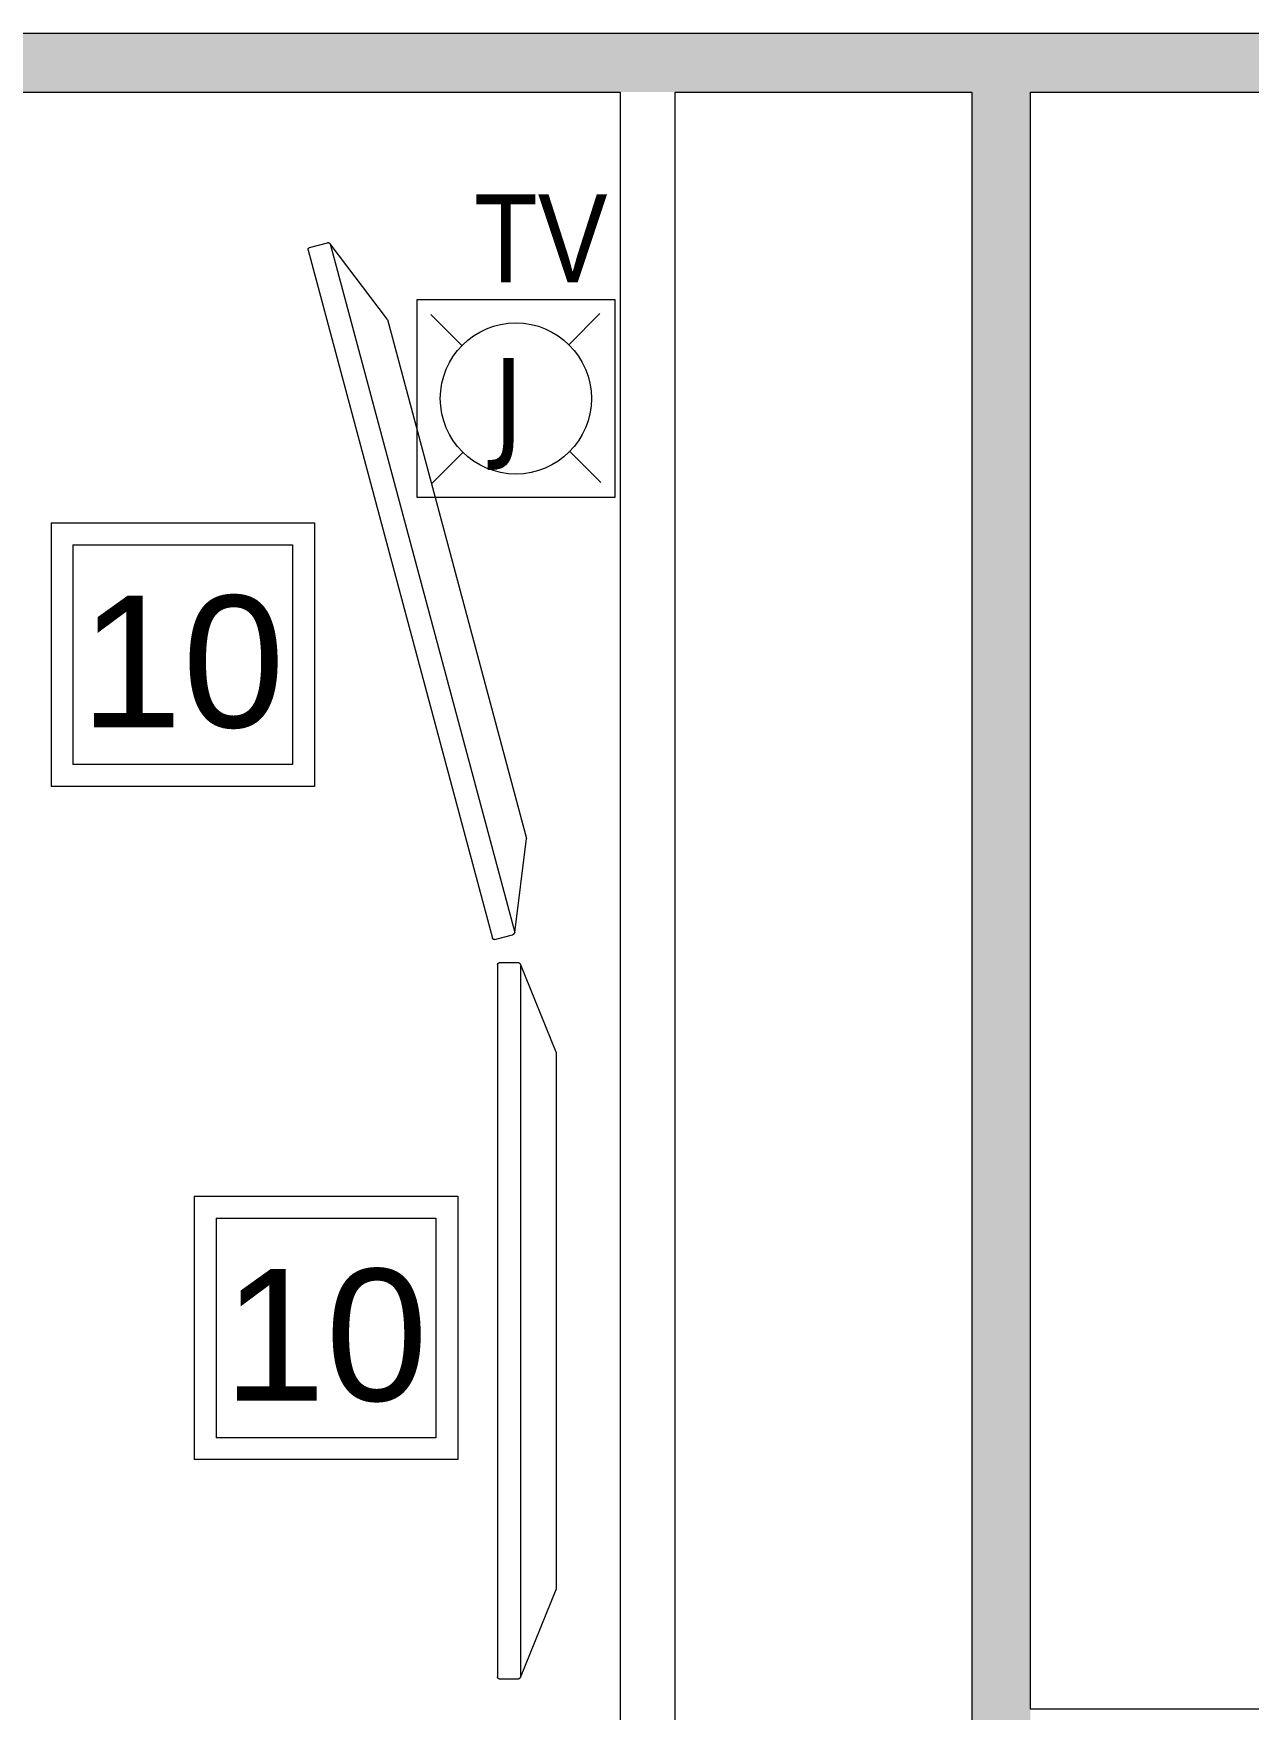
# Model space of a CAD drawing. Header units: inches. Extents: x 1 to 4333, y -575 to 1753.
# Drawn here: x 2650.6 to 2733.6, y 581.5 to 696 of the extents above; entities that cross this region are included whole.
import ezdxf

# ---------------------------------------------------------------- set-up
doc = ezdxf.new("R2010")
doc.units = ezdxf.units.IN
doc.header["$MEASUREMENT"] = 0
for name, color, linetype, lineweight in [('A-ANNO-NOTE', 131, 'Continuous', 20), ('A-WALL', 113, 'Continuous', 50), ('A-WALL-PATT', 111, 'Continuous', 13), ('E-ELEC-FIXT-IDEN', 2, 'Continuous', 9), ('I-WALL', 2, 'Continuous', 13), ('Q-SPCQ', 91, 'Continuous', 9)]:
    doc.layers.add(name, color=color, linetype=linetype, lineweight=lineweight)
doc.styles.add('Arial', font='arial.ttf', dxfattribs={"height": 9})
doc.styles.add('Arial_2', font='arial.ttf', dxfattribs={"width": 0.85, "height": 6})
doc.styles.add('Tahoma', font='tahoma.ttf', dxfattribs={"height": 6})

# ---------------------------------------------------------------- blocks, each defined once
blk = doc.blocks.new('SPEC-EQUIP-TV - 55_ LCD-2281826-New Construction - Tel_Data_Elec Plan')
at = {"layer": 'Q-SPCQ'}
for p, q in [((-18.34, 4), (-24.35, 1.57)), ((-18.34, 4), (18.34, 4)), ((24.35, 1.57), (18.34, 4)), ((-24.45, 1.37), (-24.45, 0.75)), ((-24.35, 1.57), (24.35, 1.57)), ((24.45, 0.75), (24.45, 1.37)), ((-24.45, 0.75), (-24.45, 0.12)), ((-24.32, 0), (24.32, 0)), ((24.45, 0.12), (24.45, 0.75))]:
    blk.add_line(p, q, dxfattribs=at)
for points, knots in [([(-24.35, 1.57), (-24.35, 1.57), (-24.37, 1.56), (-24.38, 1.54), (-24.39, 1.53), (-24.4, 1.52), (-24.41, 1.51), (-24.42, 1.49), (-24.42, 1.48), (-24.43, 1.47), (-24.44, 1.45), (-24.44, 1.43), (-24.45, 1.41), (-24.45, 1.38), (-24.45, 1.37)], [0, 0, 0, 0, 0.125, 0.25, 0.3125, 0.375, 0.4375, 0.5, 0.5625, 0.625, 0.6875, 0.75, 0.875, 1, 1, 1, 1]), ([(24.45, 1.37), (24.45, 1.38), (24.45, 1.41), (24.44, 1.44), (24.43, 1.46), (24.42, 1.48), (24.42, 1.49), (24.41, 1.5), (24.41, 1.51), (24.4, 1.52), (24.39, 1.53), (24.38, 1.54), (24.37, 1.56), (24.35, 1.57), (24.35, 1.57)], [0, 0, 0, 0, 0.125, 0.25, 0.375, 0.4375, 0.5, 0.53125, 0.5625, 0.625, 0.6875, 0.75, 0.875, 1, 1, 1, 1]), ([(-24.32, 0), (-24.34, 0), (-24.35, 0), (-24.37, 0.01), (-24.38, 0.02), (-24.39, 0.02), (-24.4, 0.03), (-24.41, 0.03), (-24.42, 0.04), (-24.43, 0.05), (-24.43, 0.06), (-24.44, 0.08), (-24.45, 0.1), (-24.45, 0.11), (-24.45, 0.12)], [0, 0, 0, 0, 0.166667, 0.25, 0.333333, 0.375, 0.416667, 0.5, 0.541667, 0.583333, 0.666667, 0.75, 0.833333, 1, 1, 1, 1]), ([(24.45, 0.12), (24.45, 0.11), (24.45, 0.1), (24.44, 0.08), (24.43, 0.06), (24.43, 0.05), (24.42, 0.04), (24.41, 0.03), (24.4, 0.03), (24.39, 0.02), (24.38, 0.02), (24.37, 0.01), (24.35, 0), (24.34, 0), (24.32, 0)], [-1, -1, -1, -1, -0.833333, -0.75, -0.666667, -0.583333, -0.541667, -0.5, -0.416667, -0.375, -0.333333, -0.25, -0.166667, 0, 0, 0, 0])]:
    blk.add_open_spline(points, degree=3, knots=knots, dxfattribs=at)
blk = doc.blocks.new('FORM Equipment_Fixture Tag - Square-214315-New Construction - Tel_Data_Elec Plan')
at = {"layer": 'A-ANNO-NOTE'}
for p, q in [((-0.09375, 0.09375), (0.09375, 0.09375)), ((-0.09375, 0.09375), (0.09375, 0.09375)), ((-0.09375, 0.09375), (0.09375, 0.09375)), ((-0.09375, 0.09375), (-0.09375, -0.09375)), ((0.09375, 0.09375), (0.09375, -0.09375)), ((-0.078125, 0.078125), (-0.078125, -0.078125)), ((-0.078125, 0.078125), (0.078125, 0.078125)), ((0.078125, 0.078125), (0.078125, -0.078125)), ((0.078125, -0.078125), (-0.078125, -0.078125)), ((0.09375, -0.09375), (-0.09375, -0.09375))]:
    blk.add_line(p, q, dxfattribs=at)

msp = doc.modelspace()

# ---------------------------------------------------------------- hatches: boundary and pattern name
at = {"layer": 'A-WALL-PATT'}
for points in [[(2810.59, 691.99), (2813.66, 691.99), (2813.66, 695.99), (2395.66, 695.99), (2395.66, 691.99), (2809.66, 691.99)], [(2716.66, 542.07), (2718.66, 542.07), (2718.66, 691.99), (2714.66, 691.99), (2714.66, 542.07)]]:
    msp.add_hatch(color=8, dxfattribs=at).paths.add_polyline_path(points, flags=0)

# ---------------------------------------------------------------- linework, layer by layer
at = {"layer": 'A-ANNO-NOTE'}
for p, q in [((2676.78, 677.82), (2690.28, 677.82)), ((2676.78, 664.32), (2676.78, 677.82)), ((2690.28, 677.82), (2690.28, 664.32)), ((2679.85, 674.68), (2677.73, 676.8)), ((2687.15, 674.74), (2689.27, 676.87)), ((2679.92, 667.39), (2677.79, 665.26)), ((2687.21, 667.45), (2689.34, 665.33)), ((2690.28, 664.32), (2676.78, 664.32))]:
    msp.add_line(p, q, dxfattribs=at)
msp.add_circle((2683.53, 671.07), 5.16, dxfattribs=at)
at = {"layer": 'A-WALL', "color": 10, "lineweight": 20}
for p, q in [((2809.66, 695.99), (2391.66, 695.99)), ((2408.66, 691.99), (2690.66, 691.99)), ((2694.41, 691.99), (2714.66, 691.99)), ((2714.66, 691.99), (2714.66, 542.07)), ((2718.66, 691.99), (2813.66, 691.99)), ((2718.66, 581.56), (2718.66, 691.99))]:
    msp.add_line(p, q, dxfattribs=at)
at = {"layer": 'I-WALL', "color": 10, "lineweight": 20}
for p, q in [((2690.66, 691.99), (2690.66, 542.07)), ((2694.41, 542.07), (2694.41, 691.99)), ((2857.16, 581.56), (2718.66, 581.56))]:
    msp.add_line(p, q, dxfattribs=at)

# ---------------------------------------------------------------- block references
at = {"layer": 'A-ANNO-NOTE', "xscale": 96, "yscale": 96, "zscale": 96}
for p in [(2660.79, 653.58), (2670.56, 607.61)]:
    msp.add_blockref('FORM Equipment_Fixture Tag - Square-214315-New Construction - Tel_Data_Elec Plan', p, dxfattribs=at)
at = {"layer": 'Q-SPCQ'}
for p, rotation in [((2675.64, 657.71), 285.0000000000001), ((2682.28, 608.09), 270.0000000000002)]:
    msp.add_blockref('SPEC-EQUIP-TV - 55_ LCD-2281826-New Construction - Tel_Data_Elec Plan', p, dxfattribs=dict(at, rotation=rotation))

# ---------------------------------------------------------------- texts
at = {"layer": 'A-ANNO-NOTE', "lineweight": 9, "attachment_point": 1}
for s, insert, char_height, width, style in [('J', (2681.98, 673.84), 6, 3.939, 'Tahoma'), ('10', (2653.77, 657.61), 9, 16.968, 'Arial'), ('10', (2663.54, 611.63), 9, 16.968, 'Arial')]:
    msp.add_mtext(s, dxfattribs=dict(at, insert=insert, char_height=char_height, width=width, style=style))
at = {"layer": 'E-ELEC-FIXT-IDEN', "insert": (2680.68, 685), "char_height": 6, "width": 11.3322, "attachment_point": 1, "style": 'Arial_2'}
msp.add_mtext('TV', dxfattribs=at)

doc.saveas('drawing.dxf')
